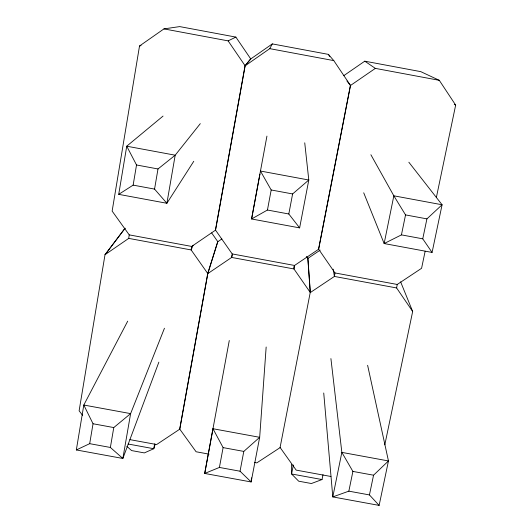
<?xml version="1.0" encoding="UTF-8"?>
<svg xmlns="http://www.w3.org/2000/svg" width="532" height="532" viewBox="0 0 532 532"><rect width="100%" height="100%" fill="white"/><g stroke="black" fill="none" stroke-linecap="round" stroke-linejoin="round"><path stroke-width="0.8" d="M266.16 347.01L259.676 437.311L251.131 481.959L204.707 473.453L212.966 428.732L259.676 437.311L243.802 451.409L240.045 471.219L251.131 481.959L251.476 477.829M125.027 228.188L105.13 254.622L128.724 238.389L129.216 234.871L112.139 211.091L139.517 45.991L141.08 45.626M215.546 230.137L232.191 253.924L294.542 265.461L318.655 249.229L350.502 85.479L333.797 60.615L328.384 54.377L272.311 43.903L250.758 58.946L245.146 65.815L215.546 230.137L191.673 246.429L191.148 249.94L207.812 273.601L179.789 429.164L196.095 451.768L209.043 454.142M232.191 253.924L231.653 257.435L207.812 273.601L217.821 241.708L221.877 238.941M294.542 265.461L293.97 268.959L310.329 292.547L334.402 276.44L396.613 287.952L412.666 311.466L384.809 444.825M105.043 254.502L79.122 410.797L82.653 415.386M193.768 161.289L166.882 203.277L118.722 194.353L126.736 146.2L163.045 116.082M158.869 362.139L122.859 458.464L76.335 449.946L83.803 405.032L127.707 321.162M76.335 449.946L89.689 443.668L93.034 423.758L83.803 405.032L130.619 413.623L164.448 328.237M118.722 194.353L133.14 185.123L136.525 164.98L126.736 146.2L175.194 155.198L200.291 123.657M318.655 249.229L334.987 272.943L334.402 276.44L333.198 269.179M110.37 447.459L113.775 427.562L130.619 413.623L122.859 458.464L110.37 447.459L89.689 443.668M154.553 189.093L157.997 168.963L175.194 155.198L166.882 203.277L154.553 189.093L133.14 185.123M154.646 443.841L153.781 448.722L144.332 452.912L131.59 450.577L126.835 446.321M396.613 287.952L397.231 284.46L421.583 268.294L425.141 251.244M215.42 230.216L245.059 65.689L250.685 58.833M179.67 429.244L207.733 273.481L217.741 241.601M229.285 340.507L204.707 473.453L219.41 467.442L240.045 471.219M266.938 136.112L251.583 218.978L299.629 227.882L308.793 180.016L304.736 142.829M259.915 174.144L251.583 218.978L267.443 210.027L288.81 213.99L299.629 227.882M219.41 467.442L223.108 447.612L212.966 428.732M267.443 210.027L271.187 189.971L260.434 171.031L308.793 180.016L292.607 193.947L288.81 213.99M318.528 249.309L350.415 85.353M280.051 447.658L310.242 292.427L307.829 258.273M293.358 465.015L291.589 473.979L298.691 481.194L311.4 483.522L322.026 479.551L323.01 474.67M323.729 392.995L332.799 496.915L348.846 491.156L352.896 471.418L341.85 452.386L330.911 358.588M363.715 192.803L384.144 243.55L401.441 234.878L405.537 214.908L393.84 195.816L370.89 154.739M379.13 505.4L332.799 496.915L341.85 452.386L388.46 460.945L379.13 505.4L369.441 494.926L373.55 475.202L388.46 460.945L367.619 365.298M432.084 252.434L384.144 243.55L393.84 195.816L442.085 204.773L432.084 252.434L422.76 238.828L426.917 218.878L442.085 204.773L408.849 162.227M436.333 197.658L455.665 105.103L439.292 80.319L420.765 71.64L364.772 61.18L343.705 75.704M232.211 255.067L231.653 257.435L293.97 268.959L293.937 266.485M155.178 444.247L153.781 448.722L128.086 444.007M193.05 245.345L191.148 249.94L128.724 238.389M139.517 45.991L163.956 28.894L228.122 40.878L245.146 65.815L269.751 48.651L272.311 43.903M105.13 254.622L125.1 228.295M439.292 80.319L375.353 68.382L350.502 85.479L346.931 81.017M310.329 292.547L307.902 258.379L320.178 250.12M179.789 429.164L156.641 444.533L129.888 439.632M228.122 40.878L235.869 37.094L250.758 58.946M163.956 28.894L179.703 26.6L235.869 37.094M93.034 423.758L113.775 427.562M223.108 447.612L243.802 451.409M352.896 471.418L373.55 475.202M254.369 462.448L256.796 462.893L280.171 447.585L296.184 470.115L330.931 476.486M322.026 479.551L291.589 473.979L291.569 464.529M348.846 491.156L369.441 494.926M136.525 164.98L157.997 168.963M271.187 189.971L292.607 193.947M405.537 214.908L426.917 218.878M401.441 234.878L422.76 238.828M129.216 234.871L191.673 246.429M334.987 272.943L397.231 284.46M269.751 48.651L333.797 60.615M454.255 104.292L455.665 105.103M364.772 61.18L375.353 68.382M211.689 232.956L217.821 241.708M306.512 256.371L307.902 258.379M328.384 54.377L329.76 56.425M400.629 281.86L412.666 311.466"/></g></svg>
